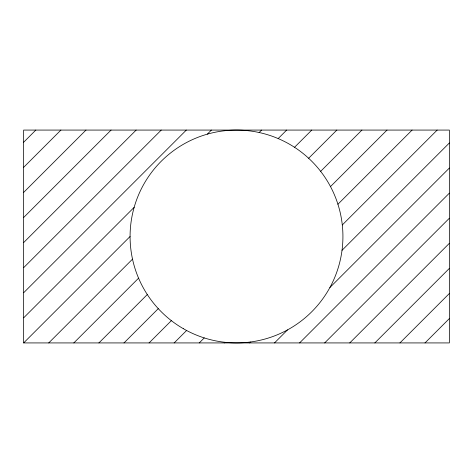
<?xml version="1.0" encoding="UTF-8"?>
<svg xmlns="http://www.w3.org/2000/svg" width="473" height="473" viewBox="0 0 473 473"><rect width="100%" height="100%" fill="white"/><g stroke="black" fill="none" stroke-linecap="round" stroke-linejoin="round"><path stroke-width="0.71" d="M23.65 142.249L35.824 130.075M23.65 167.336L60.911 130.075M23.65 192.416L85.991 130.075M23.65 217.503L111.078 130.075M23.65 242.584L136.159 130.075M23.65 267.671L161.246 130.075M23.65 292.757L186.332 130.075M23.65 317.838L134.149 207.345M207.345 134.149L211.413 130.075M23.65 342.925L449.35 342.925L449.35 130.075L23.65 130.075L23.65 342.925L130.075 236.5M48.737 342.925L132.511 259.145M259.145 132.511L261.587 130.075M73.818 342.925L138.571 278.171M278.171 138.571L286.668 130.075M98.904 342.925L147.292 294.537M294.537 147.292L311.754 130.075M123.991 342.925L158.266 308.65M308.65 158.266L336.841 130.075M149.072 342.925L171.344 320.653M320.653 171.344L361.922 130.075M174.159 342.925L186.587 330.497M330.497 186.587L387.009 130.075M199.239 342.925L204.247 337.923M337.923 204.247L412.089 130.075M224.326 342.925L224.953 342.298M342.298 224.953L437.176 130.075M249.413 342.925L250.312 342.026M342.026 250.312L449.35 142.988M274.494 342.925L287.525 329.894M329.894 287.525L449.35 168.069M299.58 342.925L449.35 193.155M324.667 342.925L449.35 218.242M349.748 342.925L449.35 243.323M374.835 342.925L449.35 268.41M399.922 342.925L449.35 293.497M425.002 342.925L449.35 318.577M183.288 328.664A106.425 106.425 0 0 0 342.925 236.5A106.425 106.425 0 0 0 183.288 144.336A106.425 106.425 0 0 0 183.288 328.664"/></g></svg>
